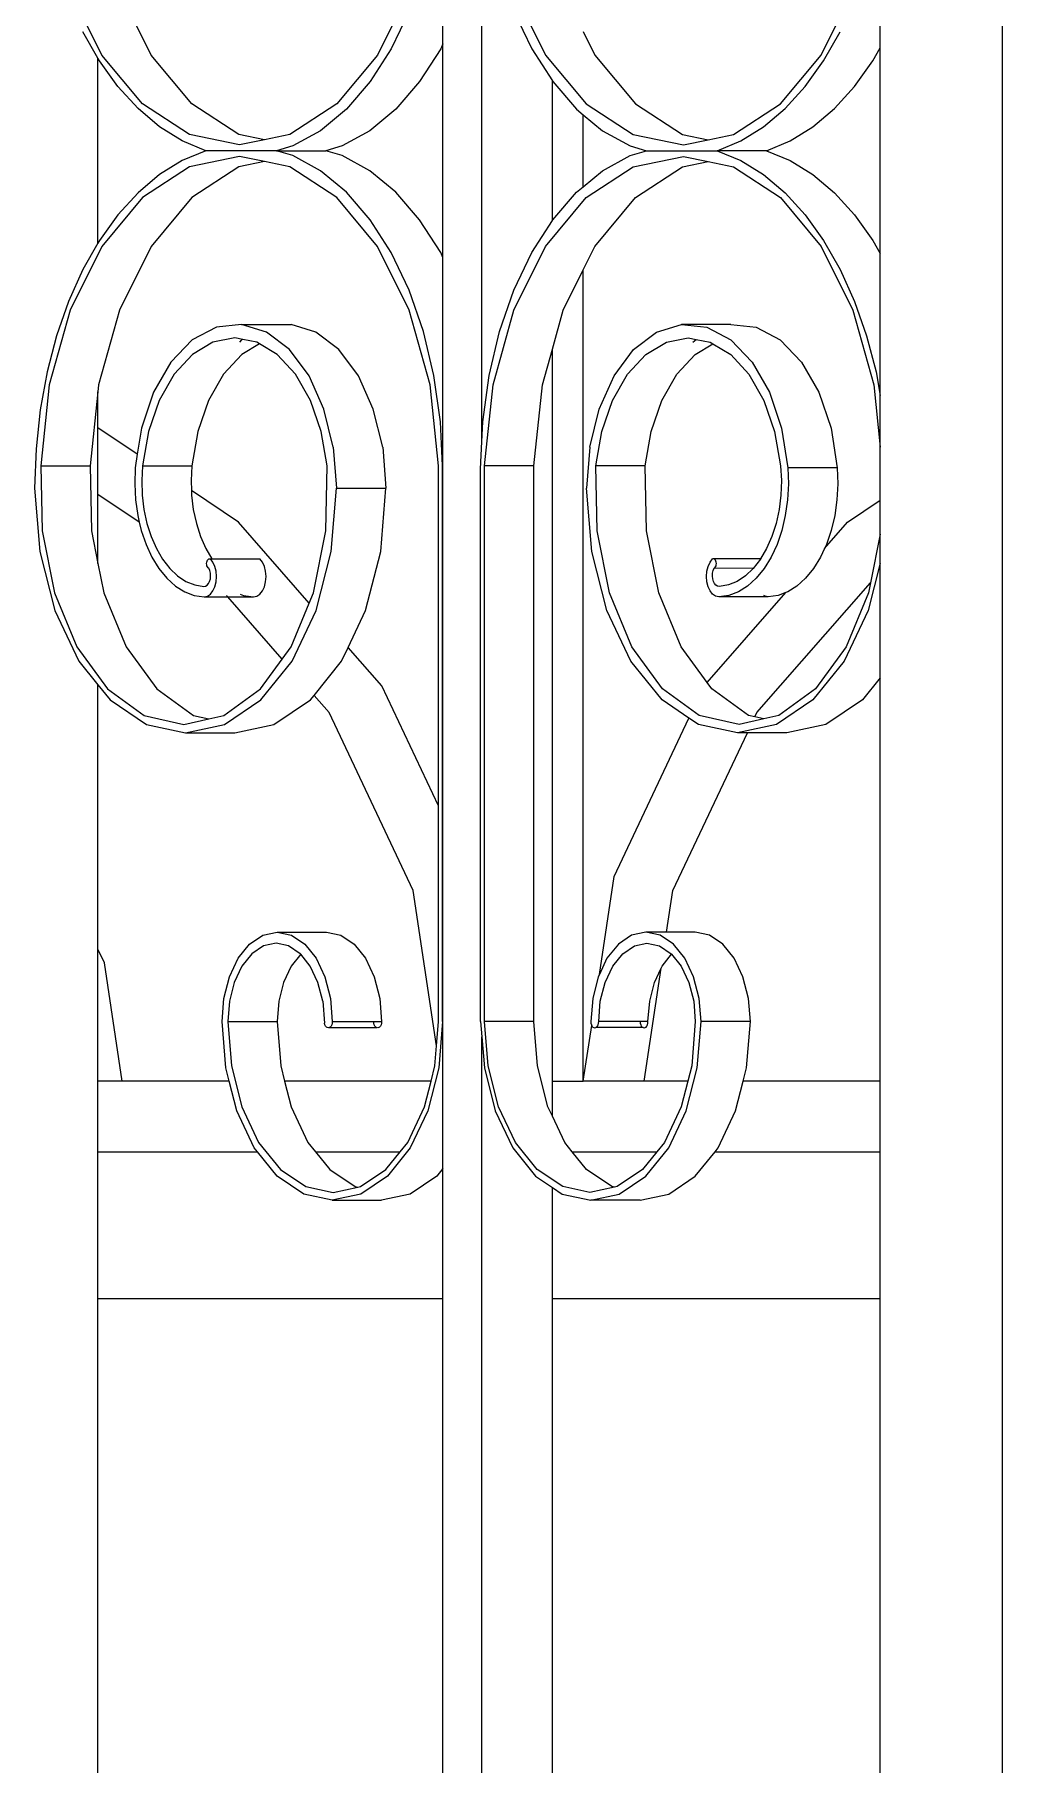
# Model space of a CAD drawing. Header units: millimetres. Extents: x 173236 to 801264, y -94969 to 615039.
# Drawn here: x 498832.8 to 498954, y -1992.5 to -1775.9 of the extents above; entities that cross this region are included whole.
import ezdxf

# ---------------------------------------------------------------- set-up
doc = ezdxf.new("R2010")
doc.units = ezdxf.units.MM
doc.header["$MEASUREMENT"] = 0
doc.layers.add('VOX-A-WALL-PATT', color=233, linetype='Continuous')

# ---------------------------------------------------------------- blocks, each defined once
blk = doc.blocks.new('STAIRCASE')
at = {"layer": 'VOX-A-WALL-PATT'}
for p, q in [((498953.96, -2292.21), (498953.96, -1519.04)), ((498883.94, -1777.11), (498883.94, -1751.03)), ((498888.8, -1826.88), (498888.8, -1754.08)), ((498938.68, -1777.61), (498938.68, -1759.81)), ((498841.24, -1778.51), (498837.27, -1770.52)), ((498847.42, -1778.51), (498843.45, -1770.52)), ((498879.71, -1770.52), (498875.74, -1778.51)), ((498892.81, -1770.52), (498896.78, -1778.51)), ((498931.28, -1778.51), (498935.25, -1770.52)), ((498879.71, -1773.03), (498877.47, -1777.72)), ((498892.81, -1773.03), (498895.05, -1777.72)), ((498840.75, -1778.89), (498838.87, -1775.6)), ((498901.5, -1775.57), (498902.96, -1778.51)), ((498931.58, -1779.22), (498933.65, -1775.6)), ((498877.47, -1777.72), (498874.84, -1781.83)), ((498883.65, -1777.72), (498881.02, -1781.83)), ((498883.94, -1777.11), (498883.65, -1777.72)), ((498883.94, -1803.85), (498883.94, -1777.11)), ((498895.05, -1777.72), (498897.63, -1781.74)), ((498937.76, -1779.22), (498938.68, -1777.61)), ((498938.68, -1803.34), (498938.68, -1777.61)), ((498840.75, -1802.06), (498840.75, -1778.89)), ((498840.94, -1779.22), (498840.75, -1778.89)), ((498843.24, -1782.44), (498840.94, -1779.22)), ((498846.33, -1784.62), (498841.24, -1778.51)), ((498852.51, -1784.62), (498847.42, -1778.51)), ((498875.74, -1778.51), (498870.65, -1784.62)), ((498896.78, -1778.51), (498901.87, -1784.62)), ((498902.96, -1778.51), (498908.05, -1784.62)), ((498926.19, -1784.62), (498931.28, -1778.51)), ((498929.27, -1782.44), (498931.58, -1779.22)), ((498935.45, -1782.44), (498937.76, -1779.22)), ((498874.84, -1781.83), (498871.86, -1785.27)), ((498881.02, -1781.83), (498878.04, -1785.27)), ((498897.63, -1799.21), (498897.63, -1781.74)), ((498897.63, -1781.74), (498897.68, -1781.83)), ((498897.68, -1781.83), (498900.66, -1785.27)), ((498845.77, -1785.21), (498843.24, -1782.44)), ((498926.75, -1785.21), (498929.27, -1782.44)), ((498932.93, -1785.21), (498935.45, -1782.44)), ((498848.46, -1787.49), (498845.77, -1785.21)), ((498852.21, -1788.45), (498846.33, -1784.62)), ((498858.39, -1788.45), (498852.51, -1784.62)), ((498870.65, -1784.62), (498864.77, -1788.45)), ((498871.86, -1785.27), (498868.6, -1787.97)), ((498878.04, -1785.27), (498874.78, -1787.97)), ((498900.66, -1785.27), (498901.5, -1785.97)), ((498901.5, -1794.98), (498901.5, -1785.97)), ((498901.5, -1785.97), (498903.92, -1787.97)), ((498901.87, -1784.62), (498907.75, -1788.45)), ((498908.05, -1784.62), (498913.93, -1788.45)), ((498920.31, -1788.45), (498926.19, -1784.62)), ((498924.05, -1787.49), (498926.75, -1785.21)), ((498930.23, -1787.49), (498932.93, -1785.21)), ((498851.31, -1789.25), (498848.46, -1787.49)), ((498858.49, -1789.76), (498852.21, -1788.45)), ((498861.58, -1789.11), (498858.39, -1788.45)), ((498864.77, -1788.45), (498861.58, -1789.11)), ((498868.6, -1787.97), (498865.14, -1789.88)), ((498874.78, -1787.97), (498871.32, -1789.88)), ((498903.92, -1787.97), (498907.38, -1789.88)), ((498907.75, -1788.45), (498914.03, -1789.76)), ((498913.93, -1788.45), (498917.12, -1789.11)), ((498917.12, -1789.11), (498920.31, -1788.45)), ((498921.21, -1789.25), (498924.05, -1787.49)), ((498927.39, -1789.25), (498930.23, -1787.49)), ((498854.26, -1790.48), (498851.31, -1789.25)), ((498854.26, -1790.48), (498851.31, -1791.7)), ((498863.11, -1790.48), (498854.26, -1790.48)), ((498861.58, -1789.11), (498858.49, -1789.76)), ((498865.14, -1789.88), (498863.11, -1790.48)), ((498863.11, -1790.48), (498869.29, -1790.48)), ((498865.14, -1791.08), (498863.11, -1790.48)), ((498871.32, -1789.88), (498869.29, -1790.48)), ((498871.32, -1791.08), (498869.29, -1790.48)), ((498907.38, -1789.88), (498909.41, -1790.48)), ((498907.38, -1791.08), (498909.41, -1790.48)), ((498909.41, -1790.48), (498918.26, -1790.48)), ((498914.03, -1789.76), (498917.12, -1789.11)), ((498918.26, -1790.48), (498921.21, -1789.25)), ((498918.26, -1790.48), (498921.21, -1791.7)), ((498924.44, -1790.48), (498918.26, -1790.48)), ((498924.44, -1790.48), (498927.39, -1789.25)), ((498924.44, -1790.48), (498927.39, -1791.7)), ((498852.21, -1792.5), (498846.33, -1796.34)), ((498851.31, -1791.7), (498848.46, -1793.47)), ((498858.49, -1791.2), (498852.21, -1792.5)), ((498858.39, -1792.5), (498852.51, -1796.34)), ((498861.58, -1791.84), (498858.39, -1792.5)), ((498861.58, -1791.84), (498858.49, -1791.2)), ((498864.77, -1792.5), (498861.58, -1791.84)), ((498870.65, -1796.34), (498864.77, -1792.5)), ((498868.6, -1792.98), (498865.14, -1791.08)), ((498871.86, -1795.68), (498868.6, -1792.98)), ((498874.78, -1792.98), (498871.32, -1791.08)), ((498878.04, -1795.68), (498874.78, -1792.98)), ((498901.5, -1794.98), (498903.92, -1792.98)), ((498901.87, -1796.34), (498907.75, -1792.5)), ((498903.92, -1792.98), (498907.38, -1791.08)), ((498907.75, -1792.5), (498914.03, -1791.2)), ((498908.05, -1796.34), (498913.93, -1792.5)), ((498913.93, -1792.5), (498917.12, -1791.84)), ((498914.03, -1791.2), (498917.12, -1791.84)), ((498917.12, -1791.84), (498920.31, -1792.5)), ((498920.31, -1792.5), (498926.19, -1796.34)), ((498921.21, -1791.7), (498924.05, -1793.47)), ((498927.39, -1791.7), (498930.23, -1793.47)), ((498848.46, -1793.47), (498845.77, -1795.75)), ((498900.66, -1795.68), (498901.5, -1794.98)), ((498924.05, -1793.47), (498926.75, -1795.75)), ((498930.23, -1793.47), (498932.93, -1795.75)), ((498846.33, -1796.34), (498841.24, -1802.45)), ((498845.77, -1795.75), (498843.24, -1798.52)), ((498852.51, -1796.34), (498847.42, -1802.45)), ((498875.74, -1802.45), (498870.65, -1796.34)), ((498874.84, -1799.13), (498871.86, -1795.68)), ((498881.02, -1799.13), (498878.04, -1795.68)), ((498896.78, -1802.45), (498901.87, -1796.34)), ((498897.68, -1799.13), (498900.66, -1795.68)), ((498902.96, -1802.45), (498908.05, -1796.34)), ((498926.19, -1796.34), (498931.28, -1802.45)), ((498926.75, -1795.75), (498929.27, -1798.52)), ((498932.93, -1795.75), (498935.45, -1798.52)), ((498843.24, -1798.52), (498840.94, -1801.73)), ((498877.47, -1803.24), (498874.84, -1799.13)), ((498883.65, -1803.24), (498881.02, -1799.13)), ((498895.05, -1803.24), (498897.63, -1799.21)), ((498897.63, -1799.21), (498897.68, -1799.13)), ((498929.27, -1798.52), (498931.58, -1801.73)), ((498935.45, -1798.52), (498937.76, -1801.73)), ((498840.94, -1801.73), (498840.75, -1802.06)), ((498931.58, -1801.73), (498933.65, -1805.36)), ((498937.76, -1801.73), (498938.68, -1803.34)), ((498841.24, -1802.45), (498837.27, -1810.44)), ((498840.75, -1802.06), (498838.87, -1805.36)), ((498847.42, -1802.45), (498843.45, -1810.44)), ((498879.71, -1810.44), (498875.74, -1802.45)), ((498879.71, -1807.93), (498877.47, -1803.24)), ((498883.94, -1803.85), (498883.65, -1803.24)), ((498883.94, -1829.92), (498883.94, -1803.85)), ((498892.81, -1810.44), (498896.78, -1802.45)), ((498892.81, -1807.93), (498895.05, -1803.24)), ((498901.5, -1805.38), (498902.96, -1802.45)), ((498931.28, -1802.45), (498935.25, -1810.44)), ((498938.68, -1821.14), (498938.68, -1803.34)), ((498838.87, -1805.36), (498837.07, -1809.35)), ((498898.99, -1810.44), (498901.5, -1805.38)), ((498901.5, -1906.96), (498901.5, -1805.38)), ((498933.65, -1805.36), (498935.45, -1809.35)), ((498881.5, -1813.1), (498879.71, -1807.93)), ((498891.02, -1813.1), (498892.81, -1807.93)), ((498837.07, -1809.35), (498835.57, -1813.64)), ((498935.45, -1809.35), (498936.95, -1813.64)), ((498837.27, -1810.44), (498834.66, -1819.8)), ((498843.45, -1810.44), (498840.84, -1819.8)), ((498858.74, -1812.24), (498855.57, -1812.57)), ((498861.86, -1813.2), (498858.74, -1812.24)), ((498858.74, -1812.24), (498864.92, -1812.24)), ((498868.03, -1813.2), (498864.92, -1812.24)), ((498882.32, -1819.8), (498879.71, -1810.44)), ((498890.2, -1819.8), (498892.81, -1810.44)), ((498897.63, -1815.32), (498898.99, -1810.44)), ((498910.66, -1813.2), (498913.78, -1812.24)), ((498919.96, -1812.24), (498913.78, -1812.24)), ((498913.78, -1812.24), (498916.95, -1812.57)), ((498919.96, -1812.24), (498923.13, -1812.57)), ((498935.25, -1810.44), (498937.86, -1819.8)), ((498835.57, -1813.64), (498834.38, -1818.18)), ((498852.56, -1814.17), (498849.88, -1816.93)), ((498855.57, -1812.57), (498852.56, -1814.17)), ((498855.15, -1814.43), (498852.57, -1815.98)), ((498857.89, -1813.91), (498855.15, -1814.43)), ((498858.87, -1814.1), (498857.89, -1813.91)), ((498858.74, -1814.17), (498858.48, -1814.43)), ((498858.87, -1814.1), (498858.74, -1814.17)), ((498860.98, -1814.65), (498858.75, -1815.98)), ((498860.62, -1814.43), (498858.87, -1814.1)), ((498860.98, -1814.65), (498860.62, -1814.43)), ((498863.2, -1815.98), (498860.98, -1814.65)), ((498864.73, -1815.38), (498861.86, -1813.2)), ((498870.91, -1815.38), (498868.03, -1813.2)), ((498882.81, -1818.63), (498881.5, -1813.1)), ((498889.71, -1818.63), (498891.02, -1813.1)), ((498907.79, -1815.38), (498910.66, -1813.2)), ((498909.32, -1815.98), (498911.9, -1814.43)), ((498911.9, -1814.43), (498914.63, -1813.91)), ((498914.63, -1813.91), (498915.65, -1814.1)), ((498915.22, -1814.43), (498915.65, -1814.1)), ((498915.5, -1815.98), (498917.72, -1814.65)), ((498915.65, -1814.1), (498917.37, -1814.43)), ((498916.95, -1812.57), (498919.96, -1814.17)), ((498917.37, -1814.43), (498917.72, -1814.65)), ((498917.72, -1814.65), (498919.95, -1815.98)), ((498919.96, -1814.17), (498922.64, -1816.93)), ((498923.13, -1812.57), (498926.14, -1814.17)), ((498926.14, -1814.17), (498928.82, -1816.93)), ((498936.95, -1813.64), (498938.14, -1818.18)), ((498852.57, -1815.98), (498850.29, -1818.46)), ((498858.75, -1815.98), (498856.47, -1818.46)), ((498865.49, -1818.46), (498863.2, -1815.98)), ((498867.17, -1818.66), (498864.73, -1815.38)), ((498873.35, -1818.66), (498870.91, -1815.38)), ((498896.38, -1819.8), (498897.63, -1815.32)), ((498897.63, -1906.96), (498897.63, -1815.32)), ((498905.35, -1818.66), (498907.79, -1815.38)), ((498907.03, -1818.46), (498909.32, -1815.98)), ((498913.21, -1818.46), (498915.5, -1815.98)), ((498919.95, -1815.98), (498922.23, -1818.46)), ((498834.38, -1818.18), (498833.52, -1822.92)), ((498849.88, -1816.93), (498847.72, -1820.69)), ((498850.29, -1818.46), (498848.42, -1821.74)), ((498856.47, -1818.46), (498854.6, -1821.74)), ((498867.35, -1821.74), (498865.49, -1818.46)), ((498869.04, -1822.82), (498867.17, -1818.66)), ((498875.22, -1822.82), (498873.35, -1818.66)), ((498883.61, -1824.42), (498882.81, -1818.63)), ((498888.91, -1824.42), (498889.71, -1818.63)), ((498903.48, -1822.82), (498905.35, -1818.66)), ((498905.17, -1821.74), (498907.03, -1818.46)), ((498911.34, -1821.74), (498913.21, -1818.46)), ((498922.23, -1818.46), (498924.1, -1821.74)), ((498922.64, -1816.93), (498924.8, -1820.69)), ((498928.82, -1816.93), (498930.98, -1820.69)), ((498938.14, -1818.18), (498938.68, -1821.14)), ((498834.66, -1819.8), (498833.6, -1829.92)), ((498840.75, -1820.68), (498839.78, -1829.92)), ((498840.84, -1819.8), (498840.75, -1820.68)), ((498840.75, -1825.15), (498840.75, -1820.68)), ((498847.72, -1820.69), (498846.19, -1825.21)), ((498883.38, -1829.92), (498882.32, -1819.8)), ((498889.14, -1829.92), (498890.2, -1819.8)), ((498895.32, -1829.92), (498896.38, -1819.8)), ((498924.8, -1820.69), (498926.33, -1825.21)), ((498930.98, -1820.69), (498932.51, -1825.21)), ((498937.86, -1819.8), (498938.68, -1827.61)), ((498938.68, -1827.61), (498938.68, -1821.14)), ((498833.52, -1822.92), (498833, -1827.78)), ((498848.42, -1821.74), (498847.08, -1825.63)), ((498854.6, -1821.74), (498853.25, -1825.63)), ((498868.7, -1825.63), (498867.35, -1821.74)), ((498870.21, -1827.61), (498869.04, -1822.82)), ((498876.39, -1827.61), (498875.22, -1822.82)), ((498902.31, -1827.61), (498903.48, -1822.82)), ((498903.82, -1825.63), (498905.17, -1821.74)), ((498910, -1825.63), (498911.34, -1821.74)), ((498924.1, -1821.74), (498925.44, -1825.63)), ((498845.68, -1828.47), (498840.75, -1825.15)), ((498840.75, -1833.5), (498840.75, -1825.15)), ((498846.19, -1825.21), (498845.68, -1828.47)), ((498883.86, -1829.92), (498883.61, -1824.42)), ((498888.8, -1826.88), (498888.91, -1824.42)), ((498926.33, -1825.21), (498927.11, -1830.19)), ((498932.51, -1825.21), (498933.29, -1830.19)), ((498847.08, -1825.63), (498846.33, -1829.92)), ((498853.25, -1825.63), (498852.51, -1829.92)), ((498869.44, -1829.92), (498868.7, -1825.63)), ((498870.21, -1827.61), (498870.61, -1832.71)), ((498876.39, -1827.61), (498876.79, -1832.71)), ((498888.65, -1830.34), (498888.8, -1826.88)), ((498902.31, -1827.61), (498901.91, -1832.71)), ((498903.08, -1829.92), (498903.82, -1825.63)), ((498909.25, -1829.92), (498910, -1825.63)), ((498925.44, -1825.63), (498926.19, -1829.92)), ((498938.68, -1834.23), (498938.68, -1827.61)), ((498833, -1827.78), (498832.82, -1832.71)), ((498845.68, -1828.47), (498845.41, -1830.19)), ((498833.6, -1829.92), (498833.76, -1838.07)), ((498833.6, -1829.92), (498839.78, -1829.92)), ((498839.78, -1829.92), (498839.94, -1838.07)), ((498845.41, -1830.19), (498845.35, -1832.19)), ((498846.33, -1829.92), (498846.23, -1831.76)), ((498846.23, -1831.76), (498846.29, -1833.6)), ((498846.33, -1829.92), (498852.51, -1829.92)), ((498852.51, -1829.92), (498852.41, -1831.76)), ((498852.41, -1831.76), (498852.45, -1833.02)), ((498869.28, -1838.07), (498869.44, -1829.92)), ((498883.38, -1872.48), (498883.38, -1829.92)), ((498883.87, -1830.34), (498883.86, -1829.92)), ((498883.86, -1829.92), (498883.94, -1829.92)), ((498883.87, -1830.34), (498883.94, -1830.34)), ((498883.87, -1899.49), (498883.87, -1830.34)), ((498883.94, -1830.34), (498883.94, -1829.92)), ((498883.94, -1899.49), (498883.94, -1830.34)), ((498888.65, -1899.49), (498888.65, -1830.34)), ((498895.32, -1829.92), (498889.14, -1829.92)), ((498889.14, -1899.49), (498889.14, -1829.92)), ((498895.32, -1899.49), (498895.32, -1829.92)), ((498909.25, -1829.92), (498903.08, -1829.92)), ((498903.24, -1838.07), (498903.08, -1829.92)), ((498909.42, -1838.07), (498909.25, -1829.92)), ((498926.19, -1829.92), (498926.29, -1831.76)), ((498926.29, -1831.76), (498926.23, -1833.6)), ((498933.29, -1830.19), (498927.11, -1830.19)), ((498927.11, -1830.19), (498927.17, -1832.19)), ((498933.29, -1830.19), (498933.35, -1832.19)), ((498832.82, -1832.71), (498833.47, -1840.64)), ((498845.93, -1836.98), (498840.75, -1833.5)), ((498840.75, -1842.15), (498840.75, -1833.5)), ((498845.35, -1832.19), (498845.45, -1834.19)), ((498845.45, -1834.19), (498845.73, -1836.15)), ((498846.29, -1833.6), (498846.51, -1835.4)), ((498858.34, -1836.98), (498852.45, -1833.02)), ((498852.45, -1833.02), (498852.47, -1833.6)), ((498852.47, -1833.6), (498852.69, -1835.4)), ((498869.96, -1840.64), (498870.61, -1832.71)), ((498870.61, -1832.71), (498876.79, -1832.71)), ((498876.14, -1840.64), (498876.79, -1832.71)), ((498902.56, -1840.64), (498901.91, -1832.71)), ((498926.23, -1833.6), (498926.01, -1835.4)), ((498927.07, -1834.19), (498926.79, -1836.15)), ((498927.17, -1832.19), (498927.07, -1834.19)), ((498933.25, -1834.19), (498932.97, -1836.15)), ((498933.35, -1832.19), (498933.25, -1834.19)), ((498845.73, -1836.15), (498845.93, -1836.98)), ((498846.51, -1835.4), (498846.89, -1837.14)), ((498852.69, -1835.4), (498853.07, -1837.14)), ((498926.01, -1835.4), (498925.63, -1837.14)), ((498926.79, -1836.15), (498926.35, -1838.02)), ((498932.97, -1836.15), (498932.53, -1838.02)), ((498934.59, -1836.98), (498938.68, -1834.23)), ((498938.68, -1838.49), (498938.68, -1834.23)), ((498833.76, -1838.07), (498835.3, -1845.83)), ((498839.94, -1838.07), (498840.75, -1842.15)), ((498845.93, -1836.98), (498846.17, -1838.02)), ((498846.17, -1838.02), (498846.77, -1839.78)), ((498846.89, -1837.14), (498847.41, -1838.77)), ((498853.07, -1837.14), (498853.59, -1838.77)), ((498867.21, -1847.11), (498858.34, -1836.98)), ((498867.74, -1845.83), (498869.28, -1838.07)), ((498904.78, -1845.83), (498903.24, -1838.07)), ((498910.96, -1845.83), (498909.42, -1838.07)), ((498925.63, -1837.14), (498925.11, -1838.77)), ((498926.35, -1838.02), (498925.75, -1839.78)), ((498931.7, -1840.28), (498934.59, -1836.98)), ((498932.53, -1838.02), (498931.93, -1839.78)), ((498938.68, -1838.49), (498937.47, -1844.56)), ((498938.68, -1842.11), (498938.68, -1838.49)), ((498833.47, -1840.64), (498835.35, -1848.03)), ((498846.77, -1839.78), (498847.51, -1841.38)), ((498847.41, -1838.77), (498848.07, -1840.27)), ((498848.07, -1840.27), (498848.85, -1841.61)), ((498853.59, -1838.77), (498854.25, -1840.27)), ((498854.25, -1840.27), (498855.01, -1841.58)), ((498868.07, -1848.03), (498869.96, -1840.64)), ((498874.25, -1848.03), (498876.14, -1840.64)), ((498904.44, -1848.03), (498902.56, -1840.64)), ((498924.45, -1840.27), (498923.7, -1841.56)), ((498925.11, -1838.77), (498924.45, -1840.27)), ((498925.75, -1839.78), (498925.01, -1841.38)), ((498931.7, -1840.28), (498931.19, -1841.38)), ((498931.93, -1839.78), (498931.7, -1840.28)), ((498840.75, -1842.15), (498841.48, -1845.83)), ((498847.51, -1841.38), (498848.39, -1842.8)), ((498848.39, -1842.8), (498849.37, -1844.01)), ((498848.85, -1841.61), (498849.73, -1842.76)), ((498849.73, -1842.76), (498850.71, -1843.69)), ((498854.35, -1842.16), (498854.37, -1842)), ((498854.37, -1842.32), (498854.35, -1842.16)), ((498854.37, -1842), (498854.41, -1841.86)), ((498854.4, -1842.46), (498854.37, -1842.32)), ((498854.46, -1842.59), (498854.4, -1842.46)), ((498854.41, -1841.86), (498854.47, -1841.73)), ((498854.54, -1842.69), (498854.46, -1842.59)), ((498854.47, -1841.73), (498854.54, -1841.64)), ((498854.54, -1841.64), (498854.63, -1841.58)), ((498854.63, -1842.75), (498854.54, -1842.69)), ((498854.63, -1841.58), (498854.73, -1841.56)), ((498854.75, -1843.04), (498854.63, -1842.75)), ((498854.73, -1841.56), (498854.83, -1841.58)), ((498855.15, -1841.99), (498854.83, -1841.58)), ((498854.83, -1841.58), (498855.01, -1841.58)), ((498855.01, -1841.58), (498860.81, -1841.58)), ((498855.4, -1842.52), (498855.15, -1841.99)), ((498855.56, -1843.13), (498855.4, -1842.52)), ((498860.81, -1841.58), (498860.91, -1841.56)), ((498860.91, -1841.56), (498861.01, -1841.58)), ((498861.33, -1841.99), (498861.01, -1841.58)), ((498861.58, -1842.52), (498861.33, -1841.99)), ((498861.74, -1843.13), (498861.58, -1842.52)), ((498916.96, -1843.13), (498917.12, -1842.52)), ((498917.12, -1842.52), (498917.37, -1841.99)), ((498917.37, -1841.99), (498917.69, -1841.58)), ((498917.79, -1841.56), (498917.69, -1841.58)), ((498917.77, -1843.04), (498917.89, -1842.75)), ((498917.89, -1841.58), (498917.79, -1841.56)), ((498923.7, -1841.56), (498917.89, -1841.58)), ((498923.69, -1841.58), (498917.89, -1841.58)), ((498917.98, -1841.64), (498917.89, -1841.58)), ((498917.89, -1842.75), (498917.98, -1842.69)), ((498922.78, -1842.76), (498917.89, -1842.75)), ((498918.05, -1841.73), (498917.98, -1841.64)), ((498917.98, -1842.69), (498918.06, -1842.59)), ((498918.11, -1841.86), (498918.05, -1841.73)), ((498918.06, -1842.59), (498918.12, -1842.46)), ((498918.15, -1842), (498918.11, -1841.86)), ((498918.12, -1842.46), (498918.15, -1842.32)), ((498918.17, -1842.16), (498918.15, -1842)), ((498918.15, -1842.32), (498918.17, -1842.16)), ((498922.78, -1842.76), (498921.81, -1843.69)), ((498923.67, -1841.61), (498922.78, -1842.76)), ((498924.13, -1842.8), (498923.15, -1844.01)), ((498923.69, -1841.58), (498923.67, -1841.61)), ((498923.7, -1841.56), (498923.69, -1841.58)), ((498925.01, -1841.38), (498924.13, -1842.8)), ((498930.31, -1842.8), (498929.33, -1844.01)), ((498931.19, -1841.38), (498930.31, -1842.8)), ((498938.68, -1842.11), (498937.17, -1848.03)), ((498938.68, -1856.45), (498938.68, -1842.11)), ((498849.37, -1844.01), (498850.45, -1844.98)), ((498850.45, -1844.98), (498851.61, -1845.71)), ((498850.71, -1843.69), (498851.76, -1844.39)), ((498851.76, -1844.39), (498852.86, -1844.84)), ((498852.86, -1844.84), (498853.99, -1845.04)), ((498853.99, -1845.04), (498854.21, -1845)), ((498854.21, -1845), (498854.41, -1844.88)), ((498854.41, -1844.88), (498854.59, -1844.67)), ((498854.59, -1844.67), (498854.73, -1844.4)), ((498854.73, -1844.4), (498854.82, -1844.07)), ((498854.83, -1843.37), (498854.75, -1843.04)), ((498854.82, -1844.07), (498854.85, -1843.72)), ((498854.85, -1843.72), (498854.83, -1843.37)), ((498855.4, -1845.07), (498855.56, -1844.45)), ((498855.61, -1843.79), (498855.56, -1843.13)), ((498855.56, -1844.45), (498855.61, -1843.79)), ((498861.58, -1845.07), (498861.74, -1844.45)), ((498861.79, -1843.79), (498861.74, -1843.13)), ((498861.74, -1844.45), (498861.79, -1843.79)), ((498916.91, -1843.79), (498916.96, -1843.13)), ((498916.96, -1844.45), (498916.91, -1843.79)), ((498917.12, -1845.07), (498916.96, -1844.45)), ((498917.67, -1843.72), (498917.69, -1843.37)), ((498917.7, -1844.07), (498917.67, -1843.72)), ((498917.69, -1843.37), (498917.77, -1843.04)), ((498917.79, -1844.4), (498917.7, -1844.07)), ((498917.93, -1844.67), (498917.79, -1844.4)), ((498918.11, -1844.88), (498917.93, -1844.67)), ((498918.31, -1845), (498918.11, -1844.88)), ((498918.53, -1845.04), (498918.31, -1845)), ((498919.66, -1844.84), (498918.53, -1845.04)), ((498920.76, -1844.39), (498919.66, -1844.84)), ((498921.81, -1843.69), (498920.76, -1844.39)), ((498922.07, -1844.98), (498920.91, -1845.71)), ((498923.15, -1844.01), (498922.07, -1844.98)), ((498923.24, -1860.82), (498937.47, -1844.56)), ((498928.25, -1844.98), (498927.09, -1845.71)), ((498929.33, -1844.01), (498928.25, -1844.98)), ((498937.47, -1844.56), (498937.22, -1845.83)), ((498835.3, -1845.83), (498838.11, -1852.6)), ((498841.48, -1845.83), (498844.28, -1852.6)), ((498851.61, -1845.71), (498852.81, -1846.16)), ((498852.81, -1846.16), (498854.04, -1846.34)), ((498854.04, -1846.34), (498854.45, -1846.25)), ((498854.04, -1846.34), (498857.01, -1846.34)), ((498854.45, -1846.25), (498854.83, -1846)), ((498854.83, -1846), (498855.15, -1845.59)), ((498855.15, -1845.59), (498855.4, -1845.07)), ((498857.01, -1846.34), (498856.86, -1846.16)), ((498857.01, -1846.34), (498860.22, -1846.34)), ((498863.82, -1854.12), (498857.01, -1846.34)), ((498858.56, -1846), (498858.99, -1846.16)), ((498858.99, -1846.16), (498860.22, -1846.34)), ((498860.22, -1846.34), (498860.63, -1846.25)), ((498860.63, -1846.25), (498861.01, -1846)), ((498861.01, -1846), (498861.33, -1845.59)), ((498861.33, -1845.59), (498861.58, -1845.07)), ((498864.94, -1852.6), (498867.21, -1847.11)), ((498867.21, -1847.11), (498867.74, -1845.83)), ((498907.58, -1852.6), (498904.78, -1845.83)), ((498913.76, -1852.6), (498910.96, -1845.83)), ((498917.02, -1857.04), (498926.87, -1845.79)), ((498917.37, -1845.59), (498917.12, -1845.07)), ((498917.69, -1846), (498917.37, -1845.59)), ((498918.07, -1846.25), (498917.69, -1846)), ((498918.48, -1846.34), (498918.07, -1846.25)), ((498919.71, -1846.16), (498918.48, -1846.34)), ((498924.66, -1846.34), (498918.48, -1846.34)), ((498920.91, -1845.71), (498919.71, -1846.16)), ((498924.25, -1846.25), (498924.11, -1846.16)), ((498924.66, -1846.34), (498924.25, -1846.25)), ((498925.89, -1846.16), (498924.66, -1846.34)), ((498926.87, -1845.79), (498925.89, -1846.16)), ((498927.09, -1845.71), (498926.87, -1845.79)), ((498937.22, -1845.83), (498934.41, -1852.6)), ((498835.35, -1848.03), (498838.36, -1854.38)), ((498865.07, -1854.38), (498868.07, -1848.03)), ((498872.07, -1852.65), (498874.25, -1848.03)), ((498907.45, -1854.38), (498904.44, -1848.03)), ((498937.17, -1848.03), (498934.16, -1854.38)), ((498838.11, -1852.6), (498841.95, -1857.85)), ((498844.28, -1852.6), (498848.13, -1857.85)), ((498863.82, -1854.12), (498864.94, -1852.6)), ((498871.25, -1854.38), (498872.07, -1852.65)), ((498876.29, -1857.48), (498872.07, -1852.65)), ((498911.43, -1857.85), (498907.58, -1852.6)), ((498917.02, -1857.04), (498913.76, -1852.6)), ((498934.41, -1852.6), (498930.57, -1857.85)), ((498838.36, -1854.38), (498840.75, -1857.35)), ((498861.09, -1857.85), (498863.82, -1854.12)), ((498861.16, -1859.24), (498865.07, -1854.38)), ((498867.81, -1858.66), (498871.25, -1854.38)), ((498911.36, -1859.24), (498907.45, -1854.38)), ((498934.16, -1854.38), (498930.25, -1859.24)), ((498840.75, -1857.35), (498842.27, -1859.24)), ((498840.75, -1890.43), (498840.75, -1857.35)), ((498841.95, -1857.85), (498846.54, -1861.17)), ((498848.13, -1857.85), (498852.72, -1861.17)), ((498856.5, -1861.17), (498861.09, -1857.85)), ((498883.38, -1872.48), (498876.29, -1857.48)), ((498916.02, -1861.17), (498911.43, -1857.85)), ((498917.61, -1857.85), (498917.02, -1857.04)), ((498922.2, -1861.17), (498917.61, -1857.85)), ((498930.57, -1857.85), (498925.98, -1861.17)), ((498938.68, -1856.45), (498936.43, -1859.24)), ((498938.68, -1906.96), (498938.68, -1856.45)), ((498842.27, -1859.24), (498846.82, -1862.31)), ((498856.6, -1862.31), (498861.16, -1859.24)), ((498862.78, -1862.31), (498867.34, -1859.24)), ((498867.34, -1859.24), (498867.81, -1858.66)), ((498869.69, -1860.82), (498867.81, -1858.66)), ((498914.73, -1861.51), (498911.36, -1859.24)), ((498930.25, -1859.24), (498925.7, -1862.31)), ((498936.43, -1859.24), (498931.87, -1862.31)), ((498846.54, -1861.17), (498851.52, -1862.31)), ((498846.82, -1862.31), (498851.71, -1863.35)), ((498851.52, -1862.31), (498854.61, -1861.6)), ((498851.71, -1863.35), (498856.6, -1862.31)), ((498852.72, -1861.17), (498854.61, -1861.6)), ((498854.61, -1861.6), (498856.5, -1861.17)), ((498857.89, -1863.35), (498862.78, -1862.31)), ((498880.21, -1883.08), (498869.69, -1860.82)), ((498905.35, -1881.35), (498914.73, -1861.51)), ((498915.92, -1862.31), (498914.73, -1861.51)), ((498920.81, -1863.35), (498915.92, -1862.31)), ((498921, -1862.31), (498916.02, -1861.17)), ((498925.7, -1862.31), (498920.81, -1863.35)), ((498924.09, -1861.6), (498921, -1862.31)), ((498922.99, -1861.35), (498922.2, -1861.17)), ((498922.99, -1861.35), (498923.24, -1860.82)), ((498924.09, -1861.6), (498922.99, -1861.35)), ((498925.98, -1861.17), (498924.09, -1861.6)), ((498931.87, -1862.31), (498926.98, -1863.35)), ((498851.71, -1863.35), (498857.89, -1863.35)), ((498912.71, -1883.08), (498922.04, -1863.35)), ((498922.04, -1863.35), (498920.81, -1863.35)), ((498926.98, -1863.35), (498922.04, -1863.35)), ((498883.38, -1899.49), (498883.38, -1872.48)), ((498903.51, -1893.59), (498905.35, -1881.35)), ((498883.14, -1902.52), (498880.21, -1883.08)), ((498911.93, -1888.31), (498912.71, -1883.08)), ((498861.4, -1888.69), (498863.18, -1888.31)), ((498863.18, -1888.31), (498864.97, -1888.69)), ((498863.18, -1888.31), (498869.36, -1888.31)), ((498869.36, -1888.31), (498871.15, -1888.69)), ((498909.34, -1888.31), (498907.55, -1888.69)), ((498911.12, -1888.69), (498909.34, -1888.31)), ((498911.93, -1888.31), (498909.34, -1888.31)), ((498915.52, -1888.31), (498911.93, -1888.31)), ((498917.3, -1888.69), (498915.52, -1888.31)), ((498841.56, -1892.15), (498840.75, -1890.43)), ((498840.75, -1906.96), (498840.75, -1890.43)), ((498858.3, -1891.58), (498859.73, -1889.81)), ((498859.73, -1889.81), (498861.4, -1888.69)), ((498861.48, -1890.02), (498860.02, -1891)), ((498863.05, -1889.68), (498861.48, -1890.02)), ((498864.61, -1890.02), (498863.05, -1889.68)), ((498866.07, -1891), (498864.61, -1890.02)), ((498864.97, -1888.69), (498866.63, -1889.81)), ((498866.63, -1889.81), (498868.06, -1891.58)), ((498871.15, -1888.69), (498872.81, -1889.81)), ((498872.81, -1889.81), (498874.24, -1891.58)), ((498905.89, -1889.81), (498904.46, -1891.58)), ((498907.55, -1888.69), (498905.89, -1889.81)), ((498906.45, -1891), (498907.91, -1890.02)), ((498907.91, -1890.02), (498909.47, -1889.68)), ((498909.47, -1889.68), (498911.04, -1890.02)), ((498911.04, -1890.02), (498912.5, -1891)), ((498912.79, -1889.81), (498911.12, -1888.69)), ((498914.22, -1891.58), (498912.79, -1889.81)), ((498918.97, -1889.81), (498917.3, -1888.69)), ((498920.4, -1891.58), (498918.97, -1889.81)), ((498843.79, -1906.96), (498841.56, -1892.15)), ((498857.21, -1893.9), (498858.3, -1891.58)), ((498858.77, -1892.56), (498857.81, -1894.59)), ((498860.02, -1891), (498858.77, -1892.56)), ((498864.95, -1892.56), (498863.99, -1894.59)), ((498866.14, -1891.08), (498864.95, -1892.56)), ((498866.14, -1891.08), (498866.07, -1891)), ((498867.32, -1892.56), (498866.14, -1891.08)), ((498868.28, -1894.59), (498867.32, -1892.56)), ((498868.06, -1891.58), (498869.15, -1893.9)), ((498874.24, -1891.58), (498875.33, -1893.9)), ((498904.46, -1891.58), (498903.51, -1893.59)), ((498904.24, -1894.59), (498905.2, -1892.56)), ((498905.2, -1892.56), (498906.45, -1891)), ((498911.25, -1892.83), (498911.38, -1892.56)), ((498911.38, -1892.56), (498912.56, -1891.08)), ((498912.5, -1891), (498912.56, -1891.08)), ((498912.56, -1891.08), (498913.75, -1892.56)), ((498913.75, -1892.56), (498914.71, -1894.59)), ((498915.31, -1893.9), (498914.22, -1891.58)), ((498921.49, -1893.9), (498920.4, -1891.58)), ((498856.52, -1896.6), (498857.21, -1893.9)), ((498857.81, -1894.59), (498857.2, -1896.95)), ((498863.99, -1894.59), (498863.38, -1896.95)), ((498868.89, -1896.95), (498868.28, -1894.59)), ((498869.15, -1893.9), (498869.84, -1896.6)), ((498875.33, -1893.9), (498876.02, -1896.6)), ((498903.36, -1893.9), (498902.68, -1896.6)), ((498903.51, -1893.59), (498903.36, -1893.9)), ((498903.63, -1896.95), (498904.24, -1894.59)), ((498909.12, -1906.96), (498911.25, -1892.83)), ((498909.81, -1896.95), (498910.41, -1894.59)), ((498910.41, -1894.59), (498911.25, -1892.83)), ((498914.71, -1894.59), (498915.32, -1896.95)), ((498916, -1896.6), (498915.31, -1893.9)), ((498922.18, -1896.6), (498921.49, -1893.9)), ((498856.28, -1899.49), (498856.52, -1896.6)), ((498857.2, -1896.95), (498857, -1899.49)), ((498863.38, -1896.95), (498863.18, -1899.49)), ((498868.89, -1896.95), (498869.11, -1899.7)), ((498869.84, -1896.6), (498870.08, -1899.49)), ((498876.02, -1896.6), (498876.26, -1899.49)), ((498902.68, -1896.6), (498902.44, -1899.49)), ((498903.43, -1899.49), (498903.63, -1896.95)), ((498909.6, -1899.49), (498909.81, -1896.95)), ((498915.32, -1896.95), (498915.52, -1899.49)), ((498916.24, -1899.49), (498916, -1896.6)), ((498922.42, -1899.49), (498922.18, -1896.6)), ((498856.75, -1905.28), (498856.28, -1899.49)), ((498857, -1899.49), (498863.18, -1899.49)), ((498857, -1899.49), (498857.45, -1905.03)), ((498863.18, -1899.49), (498863.63, -1905.03)), ((498869.16, -1899.89), (498869.11, -1899.7)), ((498869.24, -1900.06), (498869.16, -1899.89)), ((498869.34, -1900.19), (498869.24, -1900.06)), ((498869.46, -1900.26), (498869.34, -1900.19)), ((498869.59, -1900.29), (498869.46, -1900.26)), ((498869.71, -1900.26), (498869.59, -1900.29)), ((498869.83, -1900.19), (498869.71, -1900.26)), ((498869.71, -1900.26), (498875.64, -1900.26)), ((498869.93, -1900.06), (498869.83, -1900.19)), ((498870.01, -1899.89), (498869.93, -1900.06)), ((498870.06, -1899.7), (498870.01, -1899.89)), ((498870.08, -1899.49), (498870.06, -1899.7)), ((498870.08, -1899.49), (498875.27, -1899.49)), ((498875.29, -1899.7), (498875.27, -1899.49)), ((498875.27, -1899.49), (498876.26, -1899.49)), ((498875.34, -1899.89), (498875.29, -1899.7)), ((498875.42, -1900.06), (498875.34, -1899.89)), ((498875.52, -1900.19), (498875.42, -1900.06)), ((498875.77, -1900.29), (498875.64, -1900.26)), ((498875.89, -1900.26), (498875.77, -1900.29)), ((498876.01, -1900.19), (498875.89, -1900.26)), ((498876.11, -1900.06), (498876.01, -1900.19)), ((498876.19, -1899.89), (498876.11, -1900.06)), ((498876.24, -1899.7), (498876.19, -1899.89)), ((498876.26, -1899.49), (498876.24, -1899.7)), ((498883.14, -1902.52), (498883.38, -1899.49)), ((498883.87, -1899.49), (498883.4, -1905.28)), ((498883.87, -1899.49), (498883.94, -1899.49)), ((498883.94, -1917.89), (498883.94, -1899.49)), ((498888.65, -1899.49), (498888.8, -1901.42)), ((498895.32, -1899.49), (498889.14, -1899.49)), ((498889.59, -1905.03), (498889.14, -1899.49)), ((498895.77, -1905.03), (498895.32, -1899.49)), ((498901.5, -1906.96), (498902.55, -1899.99)), ((498902.44, -1899.49), (498902.46, -1899.7)), ((498902.46, -1899.7), (498902.51, -1899.89)), ((498902.51, -1899.89), (498902.55, -1899.99)), ((498902.55, -1899.99), (498902.58, -1900.06)), ((498902.58, -1900.06), (498902.69, -1900.19)), ((498902.69, -1900.19), (498902.81, -1900.26)), ((498902.81, -1900.26), (498902.93, -1900.29)), ((498902.93, -1900.29), (498903.06, -1900.26)), ((498903.06, -1900.26), (498903.18, -1900.19)), ((498908.98, -1900.26), (498903.06, -1900.26)), ((498903.18, -1900.19), (498903.28, -1900.06)), ((498903.28, -1900.06), (498903.36, -1899.89)), ((498903.36, -1899.89), (498903.41, -1899.7)), ((498903.41, -1899.7), (498903.43, -1899.49)), ((498908.62, -1899.49), (498903.43, -1899.49)), ((498908.62, -1899.49), (498908.64, -1899.7)), ((498909.6, -1899.49), (498908.62, -1899.49)), ((498908.64, -1899.7), (498908.69, -1899.89)), ((498908.69, -1899.89), (498908.76, -1900.06)), ((498908.76, -1900.06), (498908.87, -1900.19)), ((498908.98, -1900.26), (498909.11, -1900.29)), ((498909.11, -1900.29), (498909.24, -1900.26)), ((498909.24, -1900.26), (498909.36, -1900.19)), ((498909.36, -1900.19), (498909.46, -1900.06)), ((498909.46, -1900.06), (498909.54, -1899.89)), ((498909.54, -1899.89), (498909.59, -1899.7)), ((498909.59, -1899.7), (498909.6, -1899.49)), ((498915.52, -1899.49), (498915.07, -1905.03)), ((498915.77, -1905.28), (498916.24, -1899.49)), ((498922.42, -1899.49), (498916.24, -1899.49)), ((498921.95, -1905.28), (498922.42, -1899.49)), ((498882.93, -1905.03), (498883.14, -1902.52)), ((498888.8, -2143.45), (498888.8, -1901.42)), ((498888.8, -1901.42), (498889.12, -1905.28)), ((498857.18, -1906.96), (498856.75, -1905.28)), ((498857.45, -1905.03), (498858.77, -1910.19)), ((498863.63, -1905.03), (498864.12, -1906.96)), ((498883.4, -1905.28), (498882.03, -1910.68)), ((498882.44, -1906.96), (498882.93, -1905.03)), ((498889.12, -1905.28), (498890.49, -1910.68)), ((498890.9, -1910.19), (498889.59, -1905.03)), ((498897.08, -1910.19), (498895.77, -1905.03)), ((498914.39, -1910.68), (498915.77, -1905.28)), ((498915.07, -1905.03), (498914.58, -1906.96)), ((498921.52, -1906.96), (498921.95, -1905.28)), ((498843.79, -1906.96), (498840.75, -1906.96)), ((498840.75, -1915.79), (498840.75, -1906.96)), ((498857.18, -1906.96), (498843.79, -1906.96)), ((498858.13, -1910.68), (498857.18, -1906.96)), ((498882.44, -1906.96), (498864.12, -1906.96)), ((498864.12, -1906.96), (498864.94, -1910.19)), ((498881.62, -1910.19), (498882.44, -1906.96)), ((498897.63, -1906.96), (498901.5, -1906.96)), ((498897.63, -1911.34), (498897.63, -1906.96)), ((498909.12, -1906.96), (498901.5, -1906.96)), ((498914.58, -1906.96), (498909.12, -1906.96)), ((498914.58, -1906.96), (498913.75, -1910.19)), ((498920.57, -1910.68), (498921.52, -1906.96)), ((498938.68, -1906.96), (498921.52, -1906.96)), ((498938.68, -1915.79), (498938.68, -1906.96)), ((498860.32, -1915.32), (498858.13, -1910.68)), ((498858.77, -1910.19), (498860.86, -1914.62)), ((498864.94, -1910.19), (498867.04, -1914.62)), ((498879.52, -1914.62), (498881.62, -1910.19)), ((498882.03, -1910.68), (498879.83, -1915.32)), ((498890.49, -1910.68), (498892.69, -1915.32)), ((498893, -1914.62), (498890.9, -1910.19)), ((498897.63, -1911.34), (498897.08, -1910.19)), ((498899.18, -1914.62), (498897.63, -1911.34)), ((498913.75, -1910.19), (498911.66, -1914.62)), ((498912.2, -1915.32), (498914.39, -1910.68)), ((498918.37, -1915.32), (498920.57, -1910.68)), ((498840.75, -1915.79), (498860.71, -1915.79)), ((498840.75, -1934.18), (498840.75, -1915.79)), ((498860.71, -1915.79), (498860.32, -1915.32)), ((498863.18, -1918.87), (498860.71, -1915.79)), ((498860.86, -1914.62), (498863.59, -1918.02)), ((498867.04, -1914.62), (498867.98, -1915.79)), ((498867.98, -1915.79), (498878.58, -1915.79)), ((498867.98, -1915.79), (498869.77, -1918.02)), ((498876.79, -1918.02), (498878.58, -1915.79)), ((498879.83, -1915.32), (498876.98, -1918.87)), ((498878.58, -1915.79), (498879.52, -1914.62)), ((498892.69, -1915.32), (498895.54, -1918.87)), ((498895.73, -1918.02), (498893, -1914.62)), ((498900.12, -1915.79), (498899.18, -1914.62)), ((498900.12, -1915.79), (498910.72, -1915.79)), ((498901.91, -1918.02), (498900.12, -1915.79)), ((498910.72, -1915.79), (498908.93, -1918.02)), ((498909.34, -1918.87), (498912.2, -1915.32)), ((498911.66, -1914.62), (498910.72, -1915.79)), ((498915.52, -1918.87), (498917.99, -1915.79)), ((498917.99, -1915.79), (498918.37, -1915.32)), ((498917.99, -1915.79), (498938.68, -1915.79)), ((498938.68, -1934.18), (498938.68, -1915.79)), ((498863.59, -1918.02), (498866.78, -1920.16)), ((498869.77, -1918.02), (498872.95, -1920.16)), ((498873.6, -1920.16), (498876.79, -1918.02)), ((498883.94, -1917.89), (498883.16, -1918.87)), ((498883.94, -1934.18), (498883.94, -1917.89)), ((498898.92, -1920.16), (498895.73, -1918.02)), ((498905.09, -1920.16), (498901.91, -1918.02)), ((498908.93, -1918.02), (498905.74, -1920.16)), ((498866.51, -1921.11), (498863.18, -1918.87)), ((498866.78, -1920.16), (498870.19, -1920.89)), ((498870.19, -1920.89), (498873.28, -1920.23)), ((498872.95, -1920.16), (498873.28, -1920.23)), ((498873.28, -1920.23), (498873.6, -1920.16)), ((498876.98, -1918.87), (498873.65, -1921.11)), ((498883.16, -1918.87), (498879.83, -1921.11)), ((498895.54, -1918.87), (498897.63, -1920.27)), ((498897.63, -1920.27), (498898.87, -1921.11)), ((498897.63, -1934.18), (498897.63, -1920.27)), ((498902.33, -1920.89), (498898.92, -1920.16)), ((498905.42, -1920.23), (498902.33, -1920.89)), ((498905.42, -1920.23), (498905.09, -1920.16)), ((498905.74, -1920.16), (498905.42, -1920.23)), ((498906.01, -1921.11), (498909.34, -1918.87)), ((498912.19, -1921.11), (498915.52, -1918.87)), ((498870.08, -1921.87), (498866.51, -1921.11)), ((498873.65, -1921.11), (498870.08, -1921.87)), ((498870.08, -1921.87), (498876.26, -1921.87)), ((498879.83, -1921.11), (498876.26, -1921.87)), ((498898.87, -1921.11), (498902.44, -1921.87)), ((498902.44, -1921.87), (498906.01, -1921.11)), ((498908.62, -1921.87), (498902.44, -1921.87)), ((498908.62, -1921.87), (498912.19, -1921.11)), ((498840.75, -1934.18), (498883.94, -1934.18)), ((498840.75, -2044.53), (498840.75, -1934.18)), ((498883.94, -2044.53), (498883.94, -1934.18)), ((498897.63, -1934.18), (498938.68, -1934.18)), ((498897.63, -2044.53), (498897.63, -1934.18)), ((498938.68, -2044.53), (498938.68, -1934.18))]:
    blk.add_line(p, q, dxfattribs=at)

msp = doc.modelspace()

# ---------------------------------------------------------------- block references
msp.add_blockref('STAIRCASE', (0, 0))

doc.saveas('drawing.dxf')
